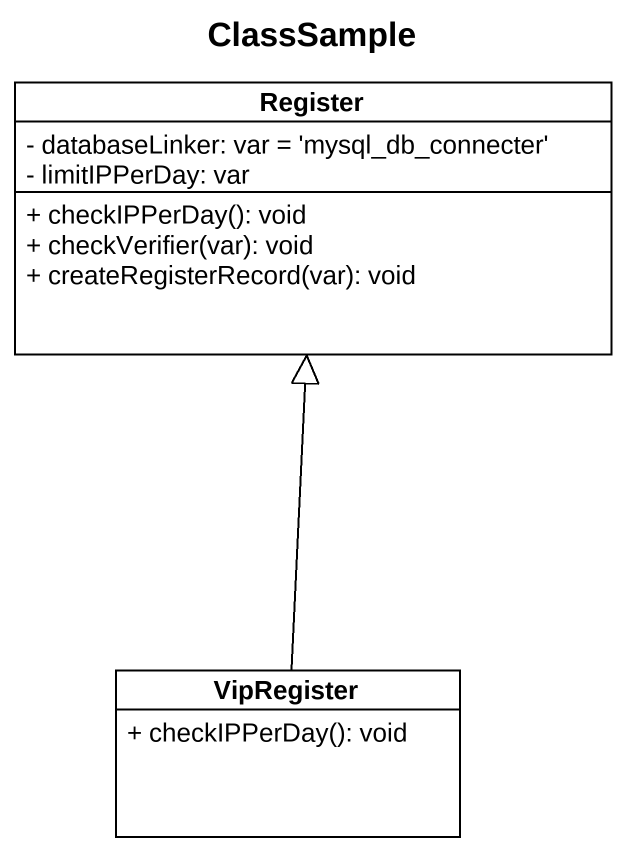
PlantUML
@startuml
title ClassSample
hide circle
hide empty members
skinparam classAttributeIconSize 0
class Register {
  - databaseLinker: var = 'mysql_db_connecter'
  - limitIPPerDay: var
  + checkIPPerDay(): void
  + checkVerifier(var): void
  + createRegisterRecord(var): void
}
class VipRegister {
  + checkIPPerDay(): void
}
VipRegister -up-|> Register
@enduml
